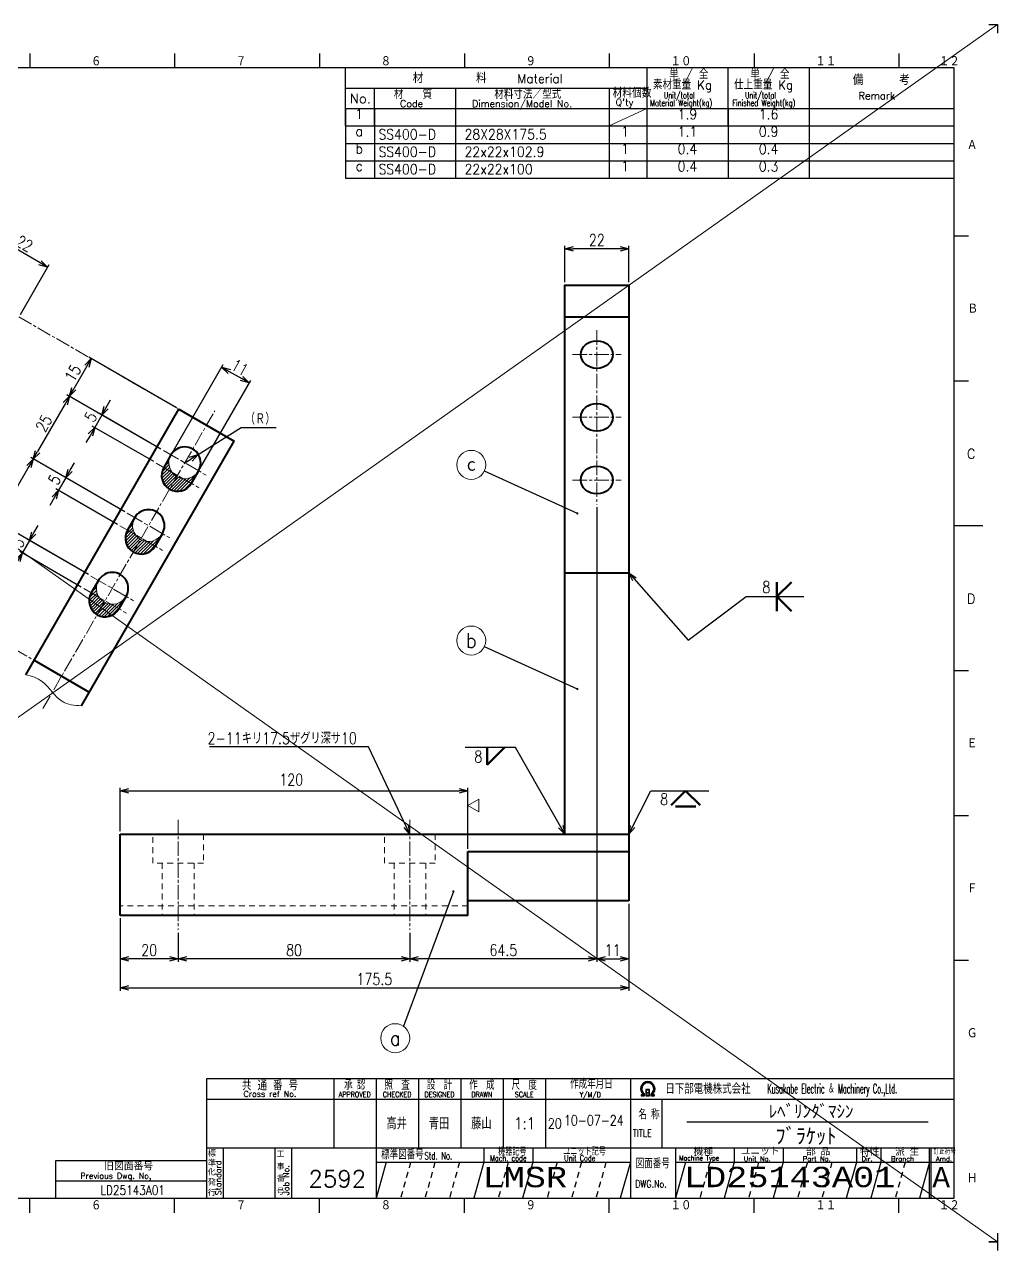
# Model space of a CAD drawing. Header units: millimetres. Extents: x 0 to 594, y 0 to 840.
# Drawn here: x 258.2 to 594, y 417 to 840 of the extents above; entities that cross this region are included whole.
import ezdxf
from ezdxf.enums import TextEntityAlignment as Align

# ---------------------------------------------------------------- set-up
doc = ezdxf.new("R2010")
doc.units = ezdxf.units.MM
for name, pattern in [('AM_ISO08W050x2', [9, 6, -0.75, 1.5, -0.75]), ('GEN3A', [3.5, 2, -1.5]), ('GEN7A', [7.5, 5, -0.75, 1, -0.75]), ('HIDDEN2', [3.5, 2, -1.5])]:
    doc.linetypes.add(name, pattern=pattern)
doc.layers.get('0').update_dxf_attribs({"linetype": 'CONTINUOUS', "lineweight": 20})
doc.layers.get('DEFPOINTS').update_dxf_attribs({"linetype": 'CONTINUOUS'})
for name, color, linetype, lineweight in [('2', 5, 'CONTINUOUS', 40), ('4', 3, 'CONTINUOUS', 13), ('5', 3, 'CONTINUOUS', 13), ('6', 7, 'CONTINUOUS', 50), ('7A', 4, 'GEN7A', 13), ('8', 1, 'CONTINUOUS', 13), ('9', 3, 'HIDDEN2', 13)]:
    doc.layers.add(name, color=color, linetype=linetype, lineweight=lineweight)
doc.layers.add('RAHM2', color=1, linetype='CONTINUOUS')
doc.layers.add('RAHM3', color=52, linetype='CONTINUOUS')
doc.styles.add('DIMENSION', font='monotxt.shx', dxfattribs={"bigfont": 'bigfont.shx'})
doc.styles.get("Standard").update_dxf_attribs({"font": 'romans.shx', "width": 0.8, "bigfont": 'extfont2.shx'})
doc.dimstyles.new('GEN-ISO', dxfattribs={"dimtxt": 4, "dimasz": 3, "dimexe": 1, "dimexo": 1, "dimgap": 1, "dimtad": 3, "dimrnd": 0.01, "dimdsep": 46, "dimtxsty": 'Standard', "dimblk": 'OPEN30', "dimcen": 0, "dimclrt": 7, "dimadec": 3, "dimazin": 2, "dimtp": 0.1, "dimtm": 0.1, "dimtfac": 0.6, "dimtmove": 2, "dimatfit": 3, "dimldrblk": 'OPEN30', "dimfxl": 1, "dimarcsym": 0})
doc.dimstyles.new('GEN-ISO$0', dxfattribs={"dimtxt": 4, "dimasz": 3, "dimexe": 1, "dimexo": 1, "dimgap": 1, "dimtad": 3, "dimrnd": 0.01, "dimdsep": 46, "dimtxsty": 'Standard', "dimblk": 'OPEN30', "dimcen": 0, "dimclrt": 7, "dimazin": 2, "dimtp": 0.1, "dimtm": 0.1, "dimtfac": 0.6, "dimtmove": 2, "dimatfit": 3, "dimldrblk": 'OPEN30', "dimfxl": 1, "dimarcsym": 0})
doc.dimstyles.new('GEN-ISO$4', dxfattribs={"dimtxt": 4, "dimasz": 3, "dimexe": 1, "dimexo": 1, "dimgap": 1, "dimtad": 1, "dimtoh": 1, "dimrnd": 0.01, "dimdsep": 46, "dimtxsty": 'Standard', "dimblk": 'OPEN30', "dimcen": 0, "dimclrt": 7, "dimazin": 2, "dimtp": 0.1, "dimtm": 0.1, "dimtfac": 0.6, "dimtofl": 0, "dimtmove": 0, "dimatfit": 2, "dimldrblk": 'OPEN30', "dimfxl": 1, "dimarcsym": 0})

# ---------------------------------------------------------------- blocks, each defined once
blk = doc.blocks.new('1A2ﾌﾞﾋﾝ')
at = {"layer": 'RAHM2', "color": 5, "linetype": 'Continuous'}
for p, q in [((591, 420), (594, 420)), ((594, 420), (594, 417)), ((260, 410), (260, 405)), ((310, 410), (310, 405)), ((360, 410), (360, 405)), ((410, 410), (410, 405)), ((460, 410), (460, 405)), ((510, 410), (510, 405)), ((560, 410), (560, 405)), ((579, 405), (25, 405)), ((579, 15), (579, 405)), ((584, 347), (579, 347)), ((584, 347), (579, 347)), ((584, 297), (579, 297)), ((584, 297), (579, 297)), ((589, 247), (579, 247)), ((589, 247), (579, 247)), ((584, 197), (579, 197)), ((584, 197), (579, 197)), ((584, 147), (579, 147)), ((584, 147), (579, 147)), ((584, 97), (579, 97)), ((584, 97), (579, 97)), ((25, 15), (579, 15)), ((260, 10), (260, 15)), ((310, 10), (310, 15)), ((360, 10), (360, 15)), ((410, 10), (410, 15)), ((460, 10), (460, 15)), ((510, 10), (510, 15)), ((560, 10), (560, 15)), ((594, 0), (591, 0)), ((594, 3), (594, 0))]:
    blk.add_line(p, q, dxfattribs=at)
at = {"layer": 'RAHM2', "color": 7, "linetype": 'Continuous'}
for p, q in [((369, 385), (369, 405)), ((473, 405), (473, 385)), ((501, 385), (501, 405)), ((529, 405), (529, 385)), ((369, 398), (473, 398)), ((379, 385), (379, 398)), ((407, 398), (407, 385)), ((460, 398), (460, 385)), ((369, 391), (579, 391)), ((369, 385), (579, 385)), ((364.93, 56.26), (364.93, 32.42)), ((379.55, 56.26), (379.55, 15)), ((394.18, 56.26), (394.18, 32.42)), ((408.8, 56.26), (408.8, 32.42)), ((423.43, 56.26), (423.43, 32.42)), ((438.05, 56.26), (438.05, 32.42)), ((467.3, 56.26), (467.3, 15)), ((321.05, 49.26), (579, 49.26)), ((438.05, 49.26), (438.05, 32.42)), ((467.3, 49.26), (467.3, 49.26)), ((478.17, 49.26), (478.17, 32.42)), ((321.05, 32.42), (579, 32.42)), ((326.77, 32.42), (326.77, 15)), ((344.59, 32.42), (344.59, 15)), ((350.3, 32.42), (350.3, 15)), ((416.73, 32.42), (416.73, 27.42)), ((433.59, 32.42), (433.59, 27.42)), ((482.82, 32.42), (482.82, 15)), ((503.15, 32.42), (503.15, 27.42)), ((520, 32.42), (520, 27.42)), ((545.29, 32.42), (545.29, 27.42)), ((553.72, 32.42), (553.72, 27.42)), ((570.57, 15), (570.57, 32.42)), ((571.07, 15), (571.07, 32.42)), ((269, 28), (321.05, 28)), ((269, 15), (269, 28)), ((379.55, 27.42), (467.3, 27.42)), ((482.82, 27.42), (579, 27.42)), ((269, 21), (321.05, 21))]:
    blk.add_line(p, q, dxfattribs=at)
at = {"layer": 'RAHM2', "color": 3, "linetype": 'Continuous'}
for p, q in [((486.73, 41.35), (570.03, 41.35)), ((383.02, 27.42), (379.55, 15)), ((416.73, 27.42), (413.26, 15)), ((433.59, 27.42), (430.12, 15)), ((467.3, 27.42), (463.83, 15)), ((503.15, 27.42), (499.68, 15)), ((520, 27.42), (516.54, 15)), ((545.29, 27.42), (541.82, 15)), ((553.72, 27.42), (550.25, 15))]:
    blk.add_line(p, q, dxfattribs=at)
at = {"layer": 'RAHM2', "color": 3, "linetype": 'GEN3A'}
for p, q in [((391.44, 27.42), (387.98, 15)), ((399.87, 27.42), (396.41, 15)), ((408.3, 27.42), (404.84, 15)), ((425.16, 27.42), (421.69, 15)), ((442.01, 27.42), (438.55, 15)), ((450.44, 27.42), (446.98, 15)), ((458.87, 27.42), (455.41, 15)), ((494.72, 27.42), (491.25, 15)), ((511.57, 27.42), (508.11, 15)), ((528.43, 27.42), (524.97, 15)), ((536.86, 27.42), (533.39, 15)), ((562.14, 27.42), (558.68, 15))]:
    blk.add_line(p, q, dxfattribs=at)
at = {"layer": 'RAHM2', "color": 5, "linetype": 'Continuous'}
blk.add_lwpolyline([(579, 56.26), (321.05, 56.26), (321.05, 15)], dxfattribs=at)
at = {"layer": 'RAHM2', "color": 7, "linetype": 'Continuous'}
for points in [[(471.02, 50.4), (472.22, 50.4), (472.22, 51.01)], [(471.02, 50.58), (471.97, 50.58), (471.97, 50.91)], [(471.72, 50.82), (471.72, 50.75), (471.02, 50.75), (471.02, 50.4)], [(472.62, 52.51), (472.62, 50.4), (473.92, 50.4), (473.92, 52.51), (472.62, 52.51)], [(472.77, 52.36), (472.77, 51.53), (473.77, 51.53), (473.77, 52.36), (472.77, 52.36)], [(473.77, 51.38), (473.77, 50.55), (472.77, 50.55), (472.77, 51.38), (473.77, 51.38)], [(474.32, 50.98), (474.32, 50.4), (475.58, 50.4), (475.58, 50.75), (474.85, 50.75), (474.85, 50.8)], [(474.57, 50.87), (474.57, 50.58), (475.58, 50.58)]]:
    blk.add_lwpolyline(points, dxfattribs=at)
at = {"layer": 'RAHM2', "color": 3, "linetype": 'Continuous'}
for points in [[(486.29, 27.42), (482.82, 15)], [(570.57, 27.42), (570.57, 27.42), (567.11, 15)]]:
    blk.add_lwpolyline(points, dxfattribs=at)
at = {"layer": 'RAHM2', "color": 7, "linetype": 'Continuous'}
for radius, start, end in [(2.5, 308.2706, 230.8952), (2.28, 303.9949, 234.4013), (2.06, 299.8294, 238.4756)]:
    blk.add_arc((473.3, 52.76), radius, start, end, dxfattribs=at)
at = {"layer": 'RAHM2', "color": 5, "linetype": 'Continuous'}
for s, height, p in [('６', 3.31, (281.11, 405.6)), ('７', 3.31, (331.11, 405.6)), ('８', 3.31, (381.11, 405.6)), ('９', 3.31, (431.11, 405.6)), ('１０', 3.311, (481.11, 405.6)), ('１１', 3.311, (531.11, 405.6)), ('１２', 3.311, (573.72, 405.6)), ('Ａ', 3.31, (583.43, 376.71)), ('Ｂ', 3.31, (583.65, 320.24)), ('C', 3.31, (583.43, 270.24)), ('D', 3.31, (583.43, 220.24)), ('Ｅ', 3.31, (583.43, 170.24)), ('Ｆ', 3.31, (583.43, 120.24)), ('Ｇ', 3.31, (583.43, 70.24)), ('Ｈ', 3.31, (583.43, 20.24)), ('６', 3.31, (281.11, 10.87)), ('７', 3.31, (331.11, 10.87)), ('８', 3.31, (381.11, 10.87)), ('９', 3.31, (431.11, 10.87)), ('１０', 3.311, (481.11, 10.87)), ('１１', 3.311, (531.11, 10.87)), ('１２', 3.311, (573.72, 10.87))]:
    blk.add_text(s, height=height, dxfattribs=at).set_placement(p)
at = {"layer": 'RAHM2', "color": 7, "linetype": 'Continuous'}
for s, height, p in [('材\u3000\u3000\u3000\u3000\u3000料', 3.311, (392.18, 399.82)), ('Material', 3, (428.34, 399.82)), ('単 / 全', 3, (480.71, 401.26)), ('単 / 全', 3, (508.71, 401.26)), ('備     考', 3.311, (544.08, 399.21)), ('材\u3000\u3000質', 3, (385.68, 394.39)), ('材料寸法／型式', 3, (420.33, 394.39)), ('素材重量 Kg', 3, (475.08, 397.63)), ('仕上重量 Kg', 3, (503.08, 397.63)), ('No.', 3.311, (370.5, 392.82)), ('Code', 2.4, (387.82, 391.45)), ('Dimension/Model No.', 2.4, (412.65, 391.45)), ("Q'ty", 2.4, (462.19, 391.93)), ('Remark', 2.5, (546.03, 394.16)), ('標', 2, (321.44, 29.43)), ('工', 2, (345.15, 29.24)), ('機種', 2.4, (489.08, 29.76)), ('ユニット', 2.4, (505.39, 29.96)), ('部 品', 2.4, (527.93, 29.79)), ('特性', 2.4, (546.55, 29.78)), ('派 生', 2.4, (558.65, 29.72)), ('旧図面番号', 2.5, (285.71, 24.69)), ('準', 2, (321.47, 26.11)), ('事', 2, (345.17, 24.92)), ('Unit No.', 1.7, (506.39, 27.76)), ('Part No.', 1.7, (526.81, 27.76)), ('Dir.', 1.7, (547.09, 27.76)), ('Branch', 1.7, (557.28, 27.76)), ('Amd.', 1.7, (572.74, 27.76)), ('Previous Dwg. No,', 2, (277.5, 21.75)), ('化', 2, (321.37, 22.95)), ('発', 2, (321.46, 19.47)), ('番', 2, (345.31, 20.76)), ('行', 2, (321.46, 15.82)), ('号', 2, (345.11, 16.28))]:
    blk.add_text(s, height=height, dxfattribs=at).set_placement(p)
for s, height, width, p in [('材料個数', 3, 0.8, (461.16, 394.75)), ('Material Weight(kg)', 2.2, 0.68, (474.1, 391.86)), ('Unit/total', 2.2, 0.7, (478.86, 394.49)), ('Finished Weight(kg)', 2.2, 0.68, (502.46, 391.86)), ('Unit/total', 2.2, 0.7, (506.86, 394.49)), ('作成年月日', 3, 0.7, (446.49, 52.82)), ('Y/M/D', 1.8, 0.8, (449.79, 49.87)), ('Kusakabe Electric ＆ Machinery Co.,Ltd.', 3.3108, 0.5, (514.56, 51.19)), ('20', 3.5, 0.8, (438.81, 39.08)), ('名 称', 3, 0.7, (470.06, 42.33)), ('TITLE', 2.5, 0.8, (468.18, 36.25)), ('標準図番号', 3, 0.7, (381.26, 28.44)), ('Std. No.', 2.5, 0.7, (396.23, 28.44)), ('Mach. code', 2, 0.7, (418.86, 27.83)), ('機器記号', 2.5, 0.7, (421.65, 29.77)), ('ユニット記号', 2.5, 0.7, (444.14, 29.85)), ('Unit Code', 2, 0.7, (444.45, 27.83)), ('Machine Type', 1.7, 0.9, (484.15, 28.05)), ('訂正符号', 2, 0.7, (571.87, 30.16)), ('図面番号', 3, 0.7, (469.15, 25.37))]:
    blk.add_text(s, height=height, dxfattribs=dict(at, width=width)).set_placement(p)
for s, height, p in [('共 通 番 号', 3, (342.93, 54.14)), ('Cross ref No.', 2, (342.93, 51.01))]:
    blk.add_text(s, height=height, dxfattribs=at).set_placement(p, align=Align.MIDDLE)
for s, height, width, p in [('承 認', 3, 0.7, (372.18, 54.35)), ('照  査', 3, 0.7, (386.8, 54.35)), ('設  計', 3, 0.7, (401.43, 54.35)), ('作  成', 3, 0.7, (416.05, 54.35)), ('尺  度', 3, 0.7, (430.67, 54.35)), ('APPROVED', 1.8, 0.8, (372.18, 50.85)), ('CHECKED', 1.8, 0.8, (386.8, 50.85)), ('DESIGNED', 1.8, 0.8, (401.43, 50.85)), ('DRAWN', 1.8, 0.8, (416.05, 50.85)), ('SCALE', 1.8, 0.8, (430.67, 50.85)), ('DWG.No.', 2.5, 0.8, (474.41, 19.96))]:
    blk.add_text(s, height=height, dxfattribs=dict(at, width=width)).set_placement(p, align=Align.MIDDLE)
at = {"layer": 'RAHM2', "color": 7, "linetype": 'Continuous', "width": 0.844147}
blk.add_text('日下部電機株式会社', height=3.311, dxfattribs=at).set_placement((479.35, 51.06), (508.79, 51.06), align=Align.FIT)
at = {"layer": 'RAHM2', "color": 7, "linetype": 'Continuous'}
for s, p in [('Standard', (326.07, 16.05)), ('Job No.', (349.5, 16.05))]:
    blk.add_text(s, height=2, rotation=90, dxfattribs=at).set_placement(p)
at = {"layer": 'RAHM2', "color": 5, "linetype": 'Continuous', "width": 0.7}
for tag, p in [('HEADER3', (35, 392.01)), ('HEADER4', (54.75, 392)), ('HEADER15', (74.49, 392)), ('HEADER16', (94.43, 392))]:
    blk.add_attdef(tag, text='', height=6, dxfattribs=at).set_placement(p, align=Align.MIDDLE)
at = {"layer": 'RAHM2', "color": 7, "linetype": 'Continuous'}
blk.add_attdef('HEADER5', text='', height=2.5, dxfattribs=at).set_placement((63.69, 385.1), align=Align.BOTTOM_RIGHT)
for tag, height, width, p in [('HEADER25', 3.2, 0.63, (46.91, 45.38)), ('HEADER23', 3.33, 0.8, (71.4, 45.2)), ('HEADER24', 3.5, 0.8, (92.57, 45.22)), ('HEADER1', 5, 0.9, (528.12, 45.15)), ('HEADER7', 5, 0.8, (343.38, 40.8)), ('GEN-TITLE-SCA', 4, 0.85, (430.79, 40.85)), ('HEADER22', 3.2, 0.63, (46.91, 38.38)), ('HEADER20', 3.33, 0.8, (71.4, 38.2)), ('HEADER21', 3.5, 0.8, (92.57, 38.22)), ('HEADER2', 6, 0.9, (527.89, 36.68)), ('HEADER19', 3.2, 0.63, (46.91, 31.38)), ('HEADER17', 3.33, 0.8, (71.4, 31.2)), ('HEADER18', 3.5, 0.8, (92.57, 31.22)), ('HEADER11', 3.2, 0.63, (46.91, 24.38)), ('HEADER9', 3.33, 0.8, (71.4, 24.2)), ('HEADER10', 3.5, 0.8, (92.57, 24.22)), ('HEADER14', 3.31, 0.8, (295.54, 17.82))]:
    blk.add_attdef(tag, text='', height=height, dxfattribs=dict(at, width=width)).set_placement(p, align=Align.MIDDLE)
at = {"layer": 'RAHM2', "color": 7, "linetype": 'Continuous', "width": 0.8}
blk.add_attdef('GEN-TITLE-DAT', text='', height=3.5, dxfattribs=at).set_placement((444.35, 39.1), align=Align.BOTTOM_LEFT)
at = {"layer": 'RAHM2', "color": 5, "linetype": 'Continuous', "style": 'DIMENSION', "width": 1.2}
for tag, p in [('HEADER13', (382.56, 16.75)), ('HEADER12', (416.26, 16.72)), ('GEN-TITLE-DWG', (485.79, 16.74))]:
    blk.add_attdef(tag, text='', height=7.02, dxfattribs=at).set_placement(p, align=Align.BOTTOM_LEFT)
at = {"layer": 'RAHM2', "color": 5, "linetype": 'Continuous', "style": 'DIMENSION'}
blk.add_attdef('HEADER8', text='', height=7.02, dxfattribs=at).set_placement((577.6, 16.71), align=Align.BOTTOM_RIGHT)
at = {"layer": 'RAHM2', "color": 5, "linetype": 'Continuous'}
blk.add_attdef('HEADER6', text='', height=5.8, dxfattribs=at).set_placement((376.09, 17.1), align=Align.BOTTOM_RIGHT)
blk = doc.blocks.new('STDBUHIN')
at = {"color": 7}
for p, q in [((0, 0), (0, -6)), ((10, 0), (10, -6)), ((38, 0), (38, -6)), ((91, 0), (91, -6)), ((104, 0), (104, -6)), ((132, 0), (132, -6)), ((160, 0), (160, -6)), ((0, -6), (210, -6))]:
    blk.add_line(p, q, dxfattribs=at)
at = {"layer": 'RAHM3', "color": 7, "width": 0.9}
for tag, p in [('1GENST', (4.710911, -4.609434)), ('4GENST', (96.434633, -4.658422)), ('5GENST', (118, -4.729)), ('6GENST', (146, -4.729))]:
    blk.add_attdef(tag, text='', height=3.5, dxfattribs=at).set_placement(p, align=Align.BOTTOM_CENTER)
at = {"layer": 'RAHM3', "color": 7}
for tag, p, width in [('2GENST', (11.373533, -4.658422), 0.8), ('3GENST', (41.070972, -4.658422), 0.8), ('7GENST', (162.759538, -4.671383), 0.9)]:
    blk.add_attdef(tag, p, '', height=3.5, dxfattribs=dict(at, width=width))
blk = doc.blocks.new('_Open30')
at = {"color": 0, "linetype": 'ByBlock', "lineweight": -2}
for p, q in [((-1, 0.27), (0, 0)), ((0, 0), (-1, -0.27)), ((0, 0), (-1, 0))]:
    blk.add_line(p, q, dxfattribs=at)
blk = doc.blocks.new('*D39')
at = {"layer": '5', "color": 0, "lineweight": -2, "transparency": 16777216}
for p, q in [((466.72, 536.63), (466.72, 506.63)), ((291.22, 531.63), (291.22, 506.63)), ((294.22, 507.63), (463.72, 507.63))]:
    blk.add_line(p, q, dxfattribs=at)
at = {"layer": 'DEFPOINTS', "color": 0, "transparency": 16777216}
for p in [(466.72, 537.63), (291.22, 532.63), (466.72, 507.63)]:
    blk.add_point(p, dxfattribs=at)
at = {"layer": '5', "color": 0, "lineweight": -2, "transparency": 16777216, "xscale": 3, "yscale": 3, "zscale": 3, "rotation": 180}
blk.add_blockref('_Open30', (291.22, 507.63), dxfattribs=at)
at = {"layer": '5', "color": 0, "lineweight": -2, "transparency": 16777216, "xscale": 3, "yscale": 3, "zscale": 3}
blk.add_blockref('_Open30', (466.72, 507.63), dxfattribs=at)
at = {"layer": '5', "color": 7, "transparency": 16777216, "insert": (378.97, 510.63), "char_height": 4, "attachment_point": 5}
blk.add_mtext('175.5', dxfattribs=at)
blk = doc.blocks.new('*D40')
at = {"layer": '5', "color": 0, "lineweight": -2, "transparency": 16777216}
for p, q in [((311.22, 526.63), (311.22, 516.63)), ((391.22, 526.63), (391.22, 516.63)), ((388.22, 517.63), (314.22, 517.63))]:
    blk.add_line(p, q, dxfattribs=at)
at = {"layer": 'DEFPOINTS', "color": 0, "transparency": 16777216}
for p in [(311.22, 527.63), (391.22, 527.63), (311.22, 517.63)]:
    blk.add_point(p, dxfattribs=at)
at = {"layer": '5', "color": 0, "lineweight": -2, "transparency": 16777216, "xscale": 3, "yscale": 3, "zscale": 3, "rotation": 180}
blk.add_blockref('_Open30', (311.22, 517.63), dxfattribs=at)
at = {"layer": '5', "color": 0, "lineweight": -2, "transparency": 16777216, "xscale": 3, "yscale": 3, "zscale": 3}
blk.add_blockref('_Open30', (391.22, 517.63), dxfattribs=at)
at = {"layer": '5', "color": 7, "transparency": 16777216, "insert": (351.22, 520.63), "char_height": 4, "attachment_point": 5}
blk.add_mtext('80', dxfattribs=at)
blk = doc.blocks.new('*D41')
at = {"layer": '5', "color": 0, "lineweight": -2, "transparency": 16777216}
for p, q in [((291.22, 561.63), (291.22, 576.63)), ((294.22, 575.63), (408.22, 575.63)), ((411.22, 555.63), (411.22, 576.63))]:
    blk.add_line(p, q, dxfattribs=at)
at = {"layer": 'DEFPOINTS', "color": 0, "transparency": 16777216}
for p in [(411.22, 575.63), (291.22, 560.63), (411.22, 554.63)]:
    blk.add_point(p, dxfattribs=at)
at = {"layer": '5', "color": 0, "lineweight": -2, "transparency": 16777216, "xscale": 3, "yscale": 3, "zscale": 3, "rotation": 180}
blk.add_blockref('_Open30', (291.22, 575.63), dxfattribs=at)
at = {"layer": '5', "color": 0, "lineweight": -2, "transparency": 16777216, "xscale": 3, "yscale": 3, "zscale": 3}
blk.add_blockref('_Open30', (411.22, 575.63), dxfattribs=at)
at = {"layer": '5', "color": 7, "transparency": 16777216, "insert": (350.25, 579.43), "char_height": 4, "attachment_point": 5}
blk.add_mtext('120', dxfattribs=at)
blk = doc.blocks.new('*D52')
at = {"layer": '5', "color": 0, "lineweight": -2, "transparency": 16777216}
for p, q in [((291.22, 531.63), (291.22, 516.63)), ((311.22, 526.63), (311.22, 516.63)), ((308.22, 517.63), (294.22, 517.63))]:
    blk.add_line(p, q, dxfattribs=at)
at = {"layer": 'DEFPOINTS', "color": 0, "transparency": 16777216}
for p in [(291.22, 532.63), (311.22, 527.63), (291.22, 517.63)]:
    blk.add_point(p, dxfattribs=at)
at = {"layer": '5', "color": 0, "lineweight": -2, "transparency": 16777216, "xscale": 3, "yscale": 3, "zscale": 3, "rotation": 180}
blk.add_blockref('_Open30', (291.22, 517.63), dxfattribs=at)
at = {"layer": '5', "color": 0, "lineweight": -2, "transparency": 16777216, "xscale": 3, "yscale": 3, "zscale": 3}
blk.add_blockref('_Open30', (311.22, 517.63), dxfattribs=at)
at = {"layer": '5', "color": 7, "transparency": 16777216, "insert": (301.22, 520.63), "char_height": 4, "attachment_point": 5}
blk.add_mtext('20', dxfattribs=at)
blk = doc.blocks.new('*D53')
at = {"layer": '5', "color": 0, "lineweight": -2, "transparency": 16777216}
for p, q in [((237.72, 750.99), (247.64, 768.17)), ((263.59, 757.8), (249.74, 765.8)), ((256.77, 739.99), (266.69, 757.17))]:
    blk.add_line(p, q, dxfattribs=at)
at = {"layer": 'DEFPOINTS', "color": 0, "transparency": 16777216}
for p in [(247.14, 767.3), (237.22, 750.12), (256.27, 739.12)]:
    blk.add_point(p, dxfattribs=at)
at = {"layer": '5', "color": 0, "lineweight": -2, "transparency": 16777216, "xscale": 3, "yscale": 3, "zscale": 3}
for p, rotation in [((247.14, 767.3), 150.0000000000028), ((266.19, 756.3), 330.0000000000028)]:
    blk.add_blockref('_Open30', p, dxfattribs=dict(at, rotation=rotation))
at = {"layer": '5', "color": 7, "transparency": 16777216, "insert": (258.16, 764.4), "char_height": 4, "attachment_point": 5, "rotation": 330}
blk.add_mtext('22', dxfattribs=at)
blk = doc.blocks.new('*D55')
at = {"layer": '5', "color": 0, "lineweight": -2, "transparency": 16777216}
for p, q in [((455.72, 673.45), (455.72, 516.63)), ((466.72, 536.63), (466.72, 516.63)), ((458.72, 517.63), (463.72, 517.63))]:
    blk.add_line(p, q, dxfattribs=at)
at = {"layer": 'DEFPOINTS', "color": 0, "transparency": 16777216}
for p in [(455.72, 674.45), (466.72, 537.63), (466.72, 517.63)]:
    blk.add_point(p, dxfattribs=at)
at = {"layer": '5', "color": 0, "lineweight": -2, "transparency": 16777216, "xscale": 3, "yscale": 3, "zscale": 3, "rotation": 180}
blk.add_blockref('_Open30', (455.72, 517.63), dxfattribs=at)
at = {"layer": '5', "color": 0, "lineweight": -2, "transparency": 16777216, "xscale": 3, "yscale": 3, "zscale": 3}
blk.add_blockref('_Open30', (466.72, 517.63), dxfattribs=at)
at = {"layer": '5', "color": 7, "transparency": 16777216, "insert": (461.22, 520.63), "char_height": 4, "attachment_point": 5}
blk.add_mtext('11', dxfattribs=at)
blk = doc.blocks.new('*D56')
at = {"layer": '5', "color": 0, "lineweight": -2, "transparency": 16777216}
for p, q in [((455.72, 673.45), (455.72, 516.63)), ((391.22, 526.63), (391.22, 516.63)), ((452.72, 517.63), (394.22, 517.63))]:
    blk.add_line(p, q, dxfattribs=at)
at = {"layer": 'DEFPOINTS', "color": 0, "transparency": 16777216}
for p in [(455.72, 674.45), (391.22, 527.63), (391.22, 517.63)]:
    blk.add_point(p, dxfattribs=at)
at = {"layer": '5', "color": 0, "lineweight": -2, "transparency": 16777216, "xscale": 3, "yscale": 3, "zscale": 3, "rotation": 180}
blk.add_blockref('_Open30', (391.22, 517.63), dxfattribs=at)
at = {"layer": '5', "color": 0, "lineweight": -2, "transparency": 16777216, "xscale": 3, "yscale": 3, "zscale": 3}
blk.add_blockref('_Open30', (455.72, 517.63), dxfattribs=at)
at = {"layer": '5', "color": 7, "transparency": 16777216, "insert": (423.47, 520.63), "char_height": 4, "attachment_point": 5}
blk.add_mtext('64.5', dxfattribs=at)
blk = doc.blocks.new('GENBALLOON1')
blk.add_circle((0, 0), 5)
at = {"flags": 1}
blk.add_attdef('GEN_PARENT', text='', height=2.5, dxfattribs=at).set_placement((0, 0), align=Align.MIDDLE)
blk.add_attdef('REF_NO', text='', height=3.5).set_placement((0, 0), align=Align.MIDDLE)
at = {"color": 7, "flags": 1}
for tag, p in [('5GENINF', (6.43, 0.96)), ('6GENINF', (6.43, 0.63)), ('7GENINF', (6.43, 0.3)), ('8GENINF', (6.43, -0.04)), ('9GENINF', (6.43, -0.37)), ('3GENINF', (6.43, -2.34)), ('4GENINF', (6.43, -2.67)), ('10GENINF', (6.43, -0.7)), ('11GENINF', (6.43, -1)), ('12GENINF', (6.43, -1.34)), ('13GENINF', (6.43, -1.67)), ('14GENINF', (6.43, -2)), ('15GENINF', (6.43, -3)), ('16GENINF', (6.43, -3.34)), ('17GENINF', (6.43, -3.7)), ('18GENINF', (6.43, -4.04)), ('19GENINF', (6.43, -4.37)), ('20GENINF', (6.43, -4.7)), ('21GENINF', (6.43, -5.04)), ('22GENINF', (6.43, -5.37))]:
    blk.add_attdef(tag, p, '', height=0.2, dxfattribs=at)
blk = doc.blocks.new('*D57')
at = {"layer": '5', "color": 0, "lineweight": -2, "transparency": 16777216}
for p, q in [((444.72, 751.12), (444.72, 763.63)), ((463.72, 762.63), (447.72, 762.63)), ((466.72, 751.12), (466.72, 763.63))]:
    blk.add_line(p, q, dxfattribs=at)
at = {"layer": 'DEFPOINTS', "color": 0, "transparency": 16777216}
for p in [(444.72, 762.63), (444.72, 750.12), (466.72, 750.12)]:
    blk.add_point(p, dxfattribs=at)
at = {"layer": '5', "color": 0, "lineweight": -2, "transparency": 16777216, "xscale": 3, "yscale": 3, "zscale": 3, "rotation": 180}
blk.add_blockref('_Open30', (444.72, 762.63), dxfattribs=at)
at = {"layer": '5', "color": 0, "lineweight": -2, "transparency": 16777216, "xscale": 3, "yscale": 3, "zscale": 3}
blk.add_blockref('_Open30', (466.72, 762.63), dxfattribs=at)
at = {"layer": '5', "color": 7, "transparency": 16777216, "insert": (455.72, 765.63), "char_height": 4, "attachment_point": 5}
blk.add_mtext('22', dxfattribs=at)
blk = doc.blocks.new('*D59')
at = {"layer": '5', "color": 0, "lineweight": -2, "transparency": 16777216}
for p, q in [((310.61, 707.75), (280.36, 725.21)), ((279.73, 722.12), (275.23, 714.32)), ((305.28, 693.51), (272.86, 712.22))]:
    blk.add_line(p, q, dxfattribs=at)
at = {"layer": 'DEFPOINTS', "color": 0, "transparency": 16777216}
for p in [(273.73, 711.72), (311.48, 707.25), (306.14, 693.01)]:
    blk.add_point(p, dxfattribs=at)
at = {"layer": '5', "color": 0, "lineweight": -2, "transparency": 16777216, "xscale": 3, "yscale": 3, "zscale": 3}
for p, rotation in [((281.23, 724.71), 59.99999999999939), ((273.73, 711.72), 239.9999999999994)]:
    blk.add_blockref('_Open30', p, dxfattribs=dict(at, rotation=rotation))
at = {"layer": '5', "color": 7, "transparency": 16777216, "insert": (274.88, 719.72), "char_height": 4, "attachment_point": 5, "rotation": 60}
blk.add_mtext('15', dxfattribs=at)
blk = doc.blocks.new('*D60')
at = {"layer": '5', "color": 0, "lineweight": -2, "transparency": 16777216}
for p, q in [((305.28, 693.51), (272.86, 712.22)), ((272.23, 709.13), (262.73, 692.67)), ((292.78, 671.86), (260.36, 690.57))]:
    blk.add_line(p, q, dxfattribs=at)
at = {"layer": 'DEFPOINTS', "color": 0, "transparency": 16777216}
for p in [(261.23, 690.07), (306.14, 693.01), (293.64, 671.36)]:
    blk.add_point(p, dxfattribs=at)
at = {"layer": '5', "color": 0, "lineweight": -2, "transparency": 16777216, "xscale": 3, "yscale": 3, "zscale": 3}
for p, rotation in [((273.73, 711.72), 59.99999999999906), ((261.23, 690.07), 239.9999999999991)]:
    blk.add_blockref('_Open30', p, dxfattribs=dict(at, rotation=rotation))
at = {"layer": '5', "color": 7, "transparency": 16777216, "insert": (264.88, 702.4), "char_height": 4, "attachment_point": 5, "rotation": 60}
blk.add_mtext('25', dxfattribs=at)
blk = doc.blocks.new('*D61')
at = {"layer": '5', "color": 0, "lineweight": -2, "transparency": 16777216}
for p, q in [((292.78, 671.86), (260.36, 690.57)), ((259.73, 687.47), (250.23, 671.02)), ((280.28, 650.21), (247.86, 668.92))]:
    blk.add_line(p, q, dxfattribs=at)
at = {"layer": 'DEFPOINTS', "color": 0, "transparency": 16777216}
for p in [(248.73, 668.42), (293.64, 671.36), (281.14, 649.71)]:
    blk.add_point(p, dxfattribs=at)
at = {"layer": '5', "color": 0, "lineweight": -2, "transparency": 16777216, "xscale": 3, "yscale": 3, "zscale": 3}
for p, rotation in [((261.23, 690.07), 59.99999999999906), ((248.73, 668.42), 239.9999999999991)]:
    blk.add_blockref('_Open30', p, dxfattribs=dict(at, rotation=rotation))
at = {"layer": '5', "color": 7, "transparency": 16777216, "insert": (252.38, 680.75), "char_height": 4, "attachment_point": 5, "rotation": 60}
blk.add_mtext('25', dxfattribs=at)
blk = doc.blocks.new('*D62')
at = {"layer": '5', "color": 0, "lineweight": -2, "transparency": 16777216}
for p, q in [((286.42, 707.86), (287.92, 710.46)), ((284.92, 705.26), (282.42, 700.93)), ((305.28, 693.51), (284.06, 705.76)), ((280.92, 698.33), (279.42, 695.73)), ((302.78, 689.18), (281.56, 701.43))]:
    blk.add_line(p, q, dxfattribs=at)
at = {"layer": 'DEFPOINTS', "color": 0, "transparency": 16777216}
for p in [(282.42, 700.93), (306.14, 693.01), (303.64, 688.68)]:
    blk.add_point(p, dxfattribs=at)
at = {"layer": '5', "color": 0, "lineweight": -2, "transparency": 16777216, "xscale": 3, "yscale": 3, "zscale": 3}
for p, rotation in [((284.92, 705.26), 240.0000000000006), ((282.42, 700.93), 60.00000000000065)]:
    blk.add_blockref('_Open30', p, dxfattribs=dict(at, rotation=rotation))
at = {"layer": '5', "color": 7, "transparency": 16777216, "insert": (281.07, 704.6), "char_height": 4, "attachment_point": 5, "rotation": 60}
blk.add_mtext('5', dxfattribs=at)
blk = doc.blocks.new('*D63')
at = {"layer": '5', "color": 0, "lineweight": -2, "transparency": 16777216}
for p, q in [((273.92, 686.21), (275.42, 688.81)), ((272.42, 683.61), (269.92, 679.28)), ((292.78, 671.86), (271.56, 684.11)), ((290.28, 667.53), (269.06, 679.78)), ((268.42, 676.68), (266.92, 674.08))]:
    blk.add_line(p, q, dxfattribs=at)
at = {"layer": 'DEFPOINTS', "color": 0, "transparency": 16777216}
for p in [(269.92, 679.28), (293.64, 671.36), (291.14, 667.03)]:
    blk.add_point(p, dxfattribs=at)
at = {"layer": '5', "color": 0, "lineweight": -2, "transparency": 16777216, "xscale": 3, "yscale": 3, "zscale": 3}
for p, rotation in [((272.42, 683.61), 240.0000000000001), ((269.92, 679.28), 60.00000000000014)]:
    blk.add_blockref('_Open30', p, dxfattribs=dict(at, rotation=rotation))
at = {"layer": '5', "color": 7, "transparency": 16777216, "insert": (268.57, 682.94), "char_height": 4, "attachment_point": 5, "rotation": 60}
blk.add_mtext('5', dxfattribs=at)
blk = doc.blocks.new('*D64')
at = {"layer": '5', "color": 0, "lineweight": -2, "transparency": 16777216}
for p, q in [((261.42, 664.56), (262.92, 667.16)), ((259.92, 661.96), (257.42, 657.63)), ((280.28, 650.21), (259.06, 662.46)), ((277.78, 645.88), (256.56, 658.13)), ((255.92, 655.03), (254.42, 652.43))]:
    blk.add_line(p, q, dxfattribs=at)
at = {"layer": 'DEFPOINTS', "color": 0, "transparency": 16777216}
for p in [(257.42, 657.63), (281.14, 649.71), (278.64, 645.38)]:
    blk.add_point(p, dxfattribs=at)
at = {"layer": '5', "color": 0, "lineweight": -2, "transparency": 16777216, "xscale": 3, "yscale": 3, "zscale": 3}
for p, rotation in [((259.92, 661.96), 240.0000000000001), ((257.42, 657.63), 60.00000000000014)]:
    blk.add_blockref('_Open30', p, dxfattribs=dict(at, rotation=rotation))
at = {"layer": '5', "color": 7, "transparency": 16777216, "insert": (256.07, 661.29), "char_height": 4, "attachment_point": 5, "rotation": 60}
blk.add_mtext('5', dxfattribs=at)
blk = doc.blocks.new('*D65')
at = {"layer": '5', "color": 0, "lineweight": -2, "transparency": 16777216}
for p, q in [((309.24, 692.37), (326.74, 722.68)), ((328.84, 720.32), (333.17, 717.82)), ((318.77, 686.87), (336.27, 717.18))]:
    blk.add_line(p, q, dxfattribs=at)
at = {"layer": 'DEFPOINTS', "color": 0, "transparency": 16777216}
for p in [(335.77, 716.32), (308.74, 691.51), (318.27, 686.01)]:
    blk.add_point(p, dxfattribs=at)
at = {"layer": '5', "color": 0, "lineweight": -2, "transparency": 16777216, "xscale": 3, "yscale": 3, "zscale": 3}
for p, rotation in [((326.24, 721.82), 150), ((335.77, 716.32), 330.0000000000001)]:
    blk.add_blockref('_Open30', p, dxfattribs=dict(at, rotation=rotation))
at = {"layer": '5', "color": 7, "transparency": 16777216, "insert": (332.51, 721.67), "char_height": 4, "attachment_point": 5, "rotation": 330}
blk.add_mtext('11', dxfattribs=at)
blk = doc.blocks.new('*D66')
at = {"layer": '5', "color": 0, "lineweight": -2, "transparency": 16777216}
for p, q in [((318.17, 691.67), (332.98, 700.93)), ((332.98, 700.93), (345.08, 700.93)), ((313.51, 688.76), (315.63, 690.08))]:
    blk.add_line(p, q, dxfattribs=at)
at = {"layer": 'DEFPOINTS', "color": 0, "transparency": 16777216}
for p in [(318.17, 691.67), (313.51, 688.76)]:
    blk.add_point(p, dxfattribs=at)
at = {"layer": '5', "color": 0, "lineweight": -2, "transparency": 16777216, "xscale": 3, "yscale": 3, "zscale": 3, "rotation": 32.01105275755401}
blk.add_blockref('_Open30', (318.17, 691.67), dxfattribs=at)
at = {"layer": '5', "color": 7, "transparency": 16777216, "insert": (339.53, 703.93), "char_height": 4, "attachment_point": 5}
blk.add_mtext('（Ｒ）', dxfattribs=at)

msp = doc.modelspace()

# ---------------------------------------------------------------- hatches: boundary and pattern name
at = {"layer": '4'}
h = msp.add_hatch(dxfattribs=at)
h.set_pattern_fill('_USER', color=256, scale=0.75, angle=45, pattern_type=0)
h.set_pattern_definition([(45, (25, 463.3013), (-0.5303301, 0.5303301), [])])
h.paths.add_polyline_path([(310.756, 683.994, -0.1078401), (309.021, 685.573), (306.243, 687.177, 0.4142136), (308.256, 679.664)])
h.paths.add_polyline_path([(308.743, 691.508), (306.243, 687.177), (309.021, 685.573, -0.2932733)])
h.paths.add_polyline_path([(312.99, 683.282, -0.1078401), (310.756, 683.994), (308.256, 679.664, 0.4142136), (315.769, 681.677)])
h.paths.add_polyline_path([(318.269, 686.008, -0.2932733), (312.99, 683.282), (315.769, 681.677)])
h = msp.add_hatch(dxfattribs=at)
h.set_pattern_fill('_USER', color=256, scale=0.75, angle=45, pattern_type=0)
h.set_pattern_definition([(45, (12.5, 441.6506), (-0.5303301, 0.5303301), [])])
h.paths.add_polyline_path([(298.256, 662.344, -0.1078401), (296.521, 663.923), (293.743, 665.527, 0.4142136), (295.756, 658.014)])
h.paths.add_polyline_path([(296.243, 669.857), (293.743, 665.527), (296.521, 663.923, -0.2932733)])
h.paths.add_polyline_path([(300.49, 661.631, -0.1078401), (298.256, 662.344), (295.756, 658.014, 0.4142136), (303.269, 660.027)])
h.paths.add_polyline_path([(305.769, 664.357, -0.2932733), (300.49, 661.631), (303.269, 660.027)])
h = msp.add_hatch(dxfattribs=at)
h.set_pattern_fill('_USER', color=256, scale=0.75, angle=45, pattern_type=0)
h.set_pattern_definition([(45, (3e-14, 420), (-0.5303301, 0.5303301), [])])
h.paths.add_polyline_path([(285.756, 640.693, -0.1078401), (284.021, 642.272), (281.243, 643.876, 0.4142136), (283.256, 636.363)])
h.paths.add_polyline_path([(283.743, 648.206), (281.243, 643.876), (284.021, 642.272, -0.2932733)])
h.paths.add_polyline_path([(287.99, 639.981, -0.1078401), (285.756, 640.693), (283.256, 636.363, 0.4142136), (290.769, 638.376)])
h.paths.add_polyline_path([(293.269, 642.706, -0.2932733), (287.99, 639.981), (290.769, 638.376)])

# ---------------------------------------------------------------- linework, layer by layer
msp.add_line((473, 811), (460, 805))
at = {"layer": '2'}
for p, q in [((444.722, 739.122), (466.722, 739.122)), ((258.609, 615.674), (311.479, 707.248)), ((311.479, 707.248), (330.532, 696.248)), ((277.832, 604.969), (330.532, 696.248)), ((308.743, 691.508), (306.243, 687.177)), ((318.269, 686.008), (315.769, 681.677)), ((296.243, 669.857), (293.743, 665.527)), ((305.769, 664.357), (303.269, 660.027)), ((283.743, 648.206), (281.243, 643.876)), ((444.722, 650.818), (466.722, 650.818)), ((293.269, 642.706), (290.769, 638.376)), ((261.479, 620.645), (280.532, 609.645)), ((291.222, 560.632), (466.722, 560.632)), ((291.222, 532.632), (291.222, 560.632)), ((411.222, 554.632), (466.722, 554.632)), ((411.222, 532.632), (411.222, 554.632)), ((466.722, 537.632), (411.222, 537.632)), ((411.222, 532.632), (291.222, 532.632))]:
    msp.add_line(p, q, dxfattribs=at)
msp.add_lwpolyline([(444.722, 560.632), (444.722, 750.122), (466.722, 750.122), (466.722, 537.632)], dxfattribs=at)
for centre, start, end in [((313.506, 688.758), 330, 150), ((311.006, 684.427), 150, 330), ((301.006, 667.107), 330, 150), ((298.506, 662.777), 150, 330), ((288.506, 645.456), 330, 150), ((286.006, 641.126), 150, 330)]:
    msp.add_arc(centre, 5.5, start, end, dxfattribs=at)
for centre in [(455.722, 726.132), (455.722, 704.481), (455.722, 682.831)]:
    msp.add_ellipse(centre, major_axis=(5.5, 0), ratio=0.8660254, dxfattribs=at)
at = {"layer": '4'}
for centre in [(313.506, 688.758), (301.006, 667.107), (288.506, 645.456)]:
    msp.add_arc(centre, 5.5, 150, 330, dxfattribs=at)
at = {"layer": '5'}
msp.add_open_spline([(258.609, 615.674), (260.694, 615.188), (265.727, 613.49), (269.806, 605.731), (275.38, 605.037), (277.832, 604.969)], degree=3, knots=[2.8801803, 2.8801803, 2.8801803, 2.8801803, 9.130784, 18.7884856, 25.7435171, 25.7435171, 25.7435171, 25.7435171], dxfattribs=at)
at = {"layer": '6'}
for p, q in [((417.856, 590.569), (417.856, 584.569)), ((423.856, 590.569), (417.856, 584.569)), ((486.382, 575.632), (481.382, 570.632)), ((491.382, 570.632), (486.382, 575.632)), ((482.882, 570.132), (489.882, 570.132))]:
    msp.add_line(p, q, dxfattribs=at)
for points in [[(517.874, 647.632), (517.874, 642.632), (522.874, 647.632)], [(517.874, 637.632), (517.874, 642.632), (522.874, 637.632)]]:
    msp.add_lwpolyline(points, dxfattribs=at)
at = {"layer": '7A'}
for p, q in [((256.272, 739.122), (311.479, 707.248)), ((455.722, 734.517), (455.722, 674.446)), ((447.337, 726.132), (464.106, 726.132)), ((264.541, 603.949), (323.882, 706.729)), ((447.337, 704.481), (464.106, 704.481)), ((447.337, 682.831), (464.106, 682.831)), ((209.219, 650.818), (261.479, 620.645)), ((311.222, 565.632), (311.222, 527.632)), ((391.222, 565.632), (391.222, 527.632))]:
    msp.add_line(p, q, dxfattribs=at)
at = {"layer": '7A', "linetype": 'AM_ISO08W050x2'}
for p, q in [((306.144, 693.008), (320.867, 684.508)), ((303.644, 688.677), (318.367, 680.177)), ((293.644, 671.357), (308.367, 662.857)), ((291.144, 667.027), (305.867, 658.527)), ((281.144, 649.706), (295.867, 641.206)), ((278.644, 645.376), (293.367, 636.876))]:
    msp.add_line(p, q, dxfattribs=at)
at = {"layer": '8'}
for p, q in [((0, 420), (594, 840)), ((594, 420), (0, 840))]:
    msp.add_line(p, q, dxfattribs=at)
msp.add_lwpolyline([(411.222, 570.533), (414.972, 568.368), (414.972, 572.698), (411.222, 570.533)], close=True, dxfattribs=at)
at = {"layer": '9'}
for p, q in [((302.472, 550.632), (302.472, 560.632)), ((319.972, 560.632), (319.972, 550.632)), ((382.472, 550.632), (382.472, 560.632)), ((399.972, 560.632), (399.972, 550.632)), ((319.972, 550.632), (302.472, 550.632)), ((305.722, 550.632), (305.722, 532.632)), ((316.722, 550.632), (316.722, 532.632)), ((399.972, 550.632), (382.472, 550.632)), ((385.722, 550.632), (385.722, 532.632)), ((396.722, 550.632), (396.722, 532.632)), ((411.222, 535.932), (291.222, 535.932))]:
    msp.add_line(p, q, dxfattribs=at)

# ---------------------------------------------------------------- block references
at = {"layer": '2'}
ref = msp.add_blockref('1A2ﾌﾞﾋﾝ', (0, 420), dxfattribs=at)
ref.add_attrib('GEN-TITLE-DWG', 'LD25143A01', dxfattribs={"layer": 'RAHM2', "color": 5, "linetype": 'Continuous', "height": 7.023, "style": 'DIMENSION', "width": 1.2}).set_placement((485.79, 436.736), align=Align.BOTTOM_LEFT)
ref.add_attrib('GEN-TITLE-DAT', '10-07-24', dxfattribs={"layer": 'RAHM2', "color": 7, "linetype": 'Continuous', "height": 3.5, "width": 0.8}).set_placement((444.353, 459.102), align=Align.BOTTOM_LEFT)
ref.add_attrib('GEN-TITLE-SCA', '1:1', dxfattribs={"layer": 'RAHM2', "color": 7, "linetype": 'Continuous', "height": 4, "width": 0.85}).set_placement((430.791, 460.85), align=Align.MIDDLE)
ref.add_attrib('HEADER1', ' ﾚﾍﾞﾘﾝｸﾞﾏｼﾝ', dxfattribs={"layer": 'RAHM2', "color": 7, "linetype": 'Continuous', "height": 5, "width": 0.9}).set_placement((528.122, 465.147), align=Align.MIDDLE)
ref.add_attrib('HEADER2', 'ﾌﾞﾗｹｯﾄ', dxfattribs={"layer": 'RAHM2', "color": 7, "linetype": 'Continuous', "height": 6, "width": 0.9}).set_placement((527.894, 456.678), align=Align.MIDDLE)
ref.add_attrib('HEADER6', '2592', dxfattribs={"layer": 'RAHM2', "color": 5, "linetype": 'Continuous', "height": 5.8}).set_placement((376.088, 437.1), align=Align.BOTTOM_RIGHT)
ref.add_attrib('HEADER8', 'A', dxfattribs={"layer": 'RAHM2', "color": 5, "linetype": 'Continuous', "height": 7.023, "style": 'DIMENSION'}).set_placement((577.605, 436.715), align=Align.BOTTOM_RIGHT)
ref.add_attrib('HEADER12', 'LMSR', dxfattribs={"layer": 'RAHM2', "color": 5, "linetype": 'Continuous', "height": 7.023, "style": 'DIMENSION', "width": 1.2}).set_placement((416.258, 436.719), align=Align.BOTTOM_LEFT)
ref.add_attrib('HEADER14', 'LD25143A01', dxfattribs={"layer": 'RAHM2', "color": 7, "linetype": 'Continuous', "height": 3.311, "width": 0.8}).set_placement((295.537, 437.815), align=Align.MIDDLE)
msp.add_blockref('1A2ﾌﾞﾋﾝ', (0, 0), dxfattribs=at)
at = {"layer": '5'}
ref = msp.add_blockref('GENBALLOON1', (412.394, 688.066), dxfattribs=dict(at, xscale=-1))
ref.add_attrib('REF_NO', 'ｃ', dxfattribs={"color": 7, "height": 5, "width": 0.9}).set_placement((412.394, 688.066), align=Align.MIDDLE_CENTER)
ref = msp.add_blockref('GENBALLOON1', (412.394, 627.459), dxfattribs=dict(at, xscale=-1))
ref.add_attrib('REF_NO', 'b', dxfattribs={"color": 7, "height": 5, "width": 0.9}).set_placement((412.394, 627.459), align=Align.MIDDLE_CENTER)
ref = msp.add_blockref('GENBALLOON1', (386.14, 490.25), dxfattribs=dict(at, xscale=-1))
ref.add_attrib('REF_NO', 'a', dxfattribs={"color": 7, "height": 5, "width": 0.9}).set_placement((386.14, 490.25), align=Align.MIDDLE_CENTER)
at = {"layer": 'RAHM2'}
msp.add_blockref('STDBUHIN', (369, 811), dxfattribs=at).add_auto_attribs({'1GENST': '1', '5GENST': '1.9', '6GENST': '1.6'})
ref = msp.add_blockref('STDBUHIN', (369, 805), dxfattribs=at)
ref.add_attrib('1GENST', 'a', dxfattribs={"layer": 'RAHM3', "color": 7, "height": 3.5, "width": 0.9}).set_placement((373.711, 800.391), align=Align.BOTTOM_CENTER)
ref.add_attrib('2GENST', 'SS400-D', (380.374, 800.342), dxfattribs={"layer": 'RAHM3', "color": 7, "height": 3.5, "width": 0.9})
ref.add_attrib('3GENST', '28X28X175.5', (410.071, 800.342), dxfattribs={"layer": 'RAHM3', "color": 7, "height": 3.5, "width": 0.9})
ref.add_attrib('4GENST', '1', dxfattribs={"layer": 'RAHM3', "color": 7, "height": 3.5, "width": 0.9}).set_placement((465.435, 800.342), align=Align.BOTTOM_CENTER)
ref.add_attrib('5GENST', '1.1', dxfattribs={"layer": 'RAHM3', "color": 7, "height": 3.5, "width": 0.9}).set_placement((487, 800.271), align=Align.BOTTOM_CENTER)
ref.add_attrib('6GENST', '0.9', dxfattribs={"layer": 'RAHM3', "color": 7, "height": 3.5, "width": 0.9}).set_placement((515, 800.271), align=Align.BOTTOM_CENTER)
ref = msp.add_blockref('STDBUHIN', (369, 799), dxfattribs=at)
ref.add_attrib('1GENST', 'b', dxfattribs={"layer": 'RAHM3', "color": 7, "height": 3.5, "width": 0.9}).set_placement((373.711, 794.391), align=Align.BOTTOM_CENTER)
ref.add_attrib('2GENST', 'SS400-D', (380.374, 794.342), dxfattribs={"layer": 'RAHM3', "color": 7, "height": 3.5, "width": 0.9})
ref.add_attrib('3GENST', '22x22x102.9', (410.071, 794.342), dxfattribs={"layer": 'RAHM3', "color": 7, "height": 3.5, "width": 0.9})
ref.add_attrib('4GENST', '1', dxfattribs={"layer": 'RAHM3', "color": 7, "height": 3.5, "width": 0.9}).set_placement((465.435, 794.342), align=Align.BOTTOM_CENTER)
ref.add_attrib('5GENST', '0.4', dxfattribs={"layer": 'RAHM3', "color": 7, "height": 3.5, "width": 0.9}).set_placement((487, 794.271), align=Align.BOTTOM_CENTER)
ref.add_attrib('6GENST', '0.4', dxfattribs={"layer": 'RAHM3', "color": 7, "height": 3.5, "width": 0.9}).set_placement((515, 794.271), align=Align.BOTTOM_CENTER)
ref = msp.add_blockref('STDBUHIN', (369, 793), dxfattribs=at)
ref.add_attrib('1GENST', 'c', dxfattribs={"layer": 'RAHM3', "color": 7, "height": 3.5, "width": 0.9}).set_placement((373.711, 788.391), align=Align.BOTTOM_CENTER)
ref.add_attrib('2GENST', 'SS400-D', (380.374, 788.342), dxfattribs={"layer": 'RAHM3', "color": 7, "height": 3.5, "width": 0.9})
ref.add_attrib('3GENST', '22x22x100', (410.071, 788.342), dxfattribs={"layer": 'RAHM3', "color": 7, "height": 3.5, "width": 0.9})
ref.add_attrib('4GENST', '1', dxfattribs={"layer": 'RAHM3', "color": 7, "height": 3.5, "width": 0.9}).set_placement((465.435, 788.342), align=Align.BOTTOM_CENTER)
ref.add_attrib('5GENST', '0.4', dxfattribs={"layer": 'RAHM3', "color": 7, "height": 3.5, "width": 0.9}).set_placement((487, 788.271), align=Align.BOTTOM_CENTER)
ref.add_attrib('6GENST', '0.3', dxfattribs={"layer": 'RAHM3', "color": 7, "height": 3.5, "width": 0.9}).set_placement((515, 788.271), align=Align.BOTTOM_CENTER)

# ---------------------------------------------------------------- texts
at = {"layer": '5', "color": 52, "char_height": 4}
for s, insert, attachment_point in [('2-11キリ17.5ザグリ深サ10', (372.901, 593.748), 6), ('高井', (383.111, 460.805), 4), ('青田', (397.736, 460.805), 4), ('藤山', (412.36, 460.805), 4)]:
    msp.add_mtext(s, dxfattribs=dict(at, insert=insert, attachment_point=attachment_point))
at = {"layer": '6', "width": 0.8}
for p in [(512.868, 643.89), (413.439, 585.416), (477.566, 570.708)]:
    msp.add_text('8', height=4, dxfattribs=at).set_placement(p)

# ---------------------------------------------------------------- dimensions: what is measured, and where the dimension line sits
at = {"layer": '5'}
for p1, p2, distance, dimstyle, override, picture, middle in [((256.272, 739.122), (237.219, 750.122), -19.838, 'GEN-ISO', {"dimrnd": 0.1}, '*D53', (258.164, 764.4)), ((308.743, 691.508), (318.269, 686.008), 35, 'GEN-ISO$0', {"dimadec": 2}, '*D65', (332.506, 721.667)), ((306.144, 693.008), (303.644, 688.677), -24.505, 'GEN-ISO$0', {"dimadec": 2}, '*D62', (281.074, 704.595)), ((293.644, 671.357), (291.144, 667.027), -24.505, 'GEN-ISO$0', {"dimadec": 2}, '*D63', (268.574, 682.945)), ((281.144, 649.706), (278.644, 645.376), -24.505, 'GEN-ISO$0', {"dimadec": 2}, '*D64', (256.074, 661.294))]:
    dim = msp.add_aligned_dim(p1=p1, p2=p2, distance=distance, dimstyle=dimstyle, override=override, dxfattribs=at)
    dim.commit()
    dim.dimension.update_dxf_attribs({"geometry": picture, "text_midpoint": middle})
dim = msp.add_linear_dim(base=(444.722, 762.632), p1=(466.722, 750.122), p2=(444.722, 750.122), dimstyle='GEN-ISO', override={"dimrnd": 0.1}, dxfattribs=at)
dim.commit()
dim.dimension.update_dxf_attribs({"geometry": '*D57', "text_midpoint": (455.722, 765.632)})
for base, p1, p2, picture, middle in [((273.728, 711.724), (311.479, 707.248), (306.144, 693.008), '*D59', (274.879, 719.719)), ((261.228, 690.073), (306.144, 693.008), (293.644, 671.357), '*D60', (264.879, 702.398)), ((248.728, 668.422), (293.644, 671.357), (281.144, 649.706), '*D61', (252.379, 680.748))]:
    dim = msp.add_linear_dim(base=base, p1=p1, p2=p2, angle=60, dimstyle='GEN-ISO$0', override={"dimtix": 1}, dxfattribs=at)
    dim.commit()
    dim.dimension.update_dxf_attribs({"geometry": picture, "text_midpoint": middle})
dim = msp.add_radius_dim(center=(313.506, 688.758), mpoint=(318.169, 691.673), text='（Ｒ）', dimstyle='GEN-ISO$4', override={"dimadec": 2}, dxfattribs=at)
dim.commit()
dim.dimension.update_dxf_attribs({"geometry": '*D66', "text_midpoint": (339.53, 700.934), "dimtype": 164})
for base, p1, p2, picture, middle in [((391.222, 517.632), (455.722, 674.446), (391.222, 527.632), '*D56', (423.472, 520.632)), ((466.722, 517.632), (455.722, 674.446), (466.722, 537.632), '*D55', (461.222, 520.632)), ((466.722, 507.632), (291.222, 532.632), (466.722, 537.632), '*D39', (378.972, 510.632)), ((291.222, 517.632), (311.222, 527.632), (291.222, 532.632), '*D52', (301.222, 520.632)), ((311.222, 517.632), (391.222, 527.632), (311.222, 527.632), '*D40', (351.222, 520.632))]:
    dim = msp.add_linear_dim(base=base, p1=p1, p2=p2, dimstyle='GEN-ISO', dxfattribs=at)
    dim.commit()
    dim.dimension.update_dxf_attribs({"geometry": picture, "text_midpoint": middle})
dim = msp.add_linear_dim(base=(411.222, 575.632), p1=(291.222, 560.632), p2=(411.222, 554.632), dimstyle='GEN-ISO', override={"dimrnd": 0.1}, dxfattribs=at)
dim.commit()
dim.dimension.update_dxf_attribs({"geometry": '*D41', "text_midpoint": (350.245, 579.434), "dimtype": 160})

# ---------------------------------------------------------------- leaders
at = {"layer": '5', "linetype": 'Continuous'}
for points in [[(449.016, 671.304), (416.903, 685.905)], [(449.016, 610.697), (416.903, 625.298)], [(406.218, 540.887), (389, 494.351)]]:
    msp.add_leader(points, dimstyle='GEN-ISO', override={"dimldrblk": 'DOTSMALL'}, dxfattribs=at)
at = {"layer": '5'}
for points, override in [([(466.722, 650.818), (487.219, 627.632), (507.219, 642.632), (527.219, 642.632)], {"dimrnd": 0.1}), ([(466.722, 650.818), (487.219, 627.632), (507.219, 642.632)], {"dimgap": 1, "dimtad": 0, "dimrnd": 0.1})]:
    msp.add_leader(points, dimstyle='GEN-ISO', override=override, dxfattribs=at)
at = {"layer": '5', "annotation_type": 0, "has_hookline": 1, "hookline_direction": 1, "text_width": 50.88}
msp.add_leader([(391.222, 560.632), (376.901, 590.748), (373.901, 590.748)], dimstyle='GEN-ISO', dxfattribs=at)
at = {"layer": '5'}
for points in [[(444.722, 560.632), (427.607, 590.569), (410.282, 590.569)], [(466.722, 560.632), (474.382, 575.632), (494.382, 575.632)]]:
    msp.add_leader(points, dimstyle='GEN-ISO', dxfattribs=at)

doc.saveas('drawing.dxf')
